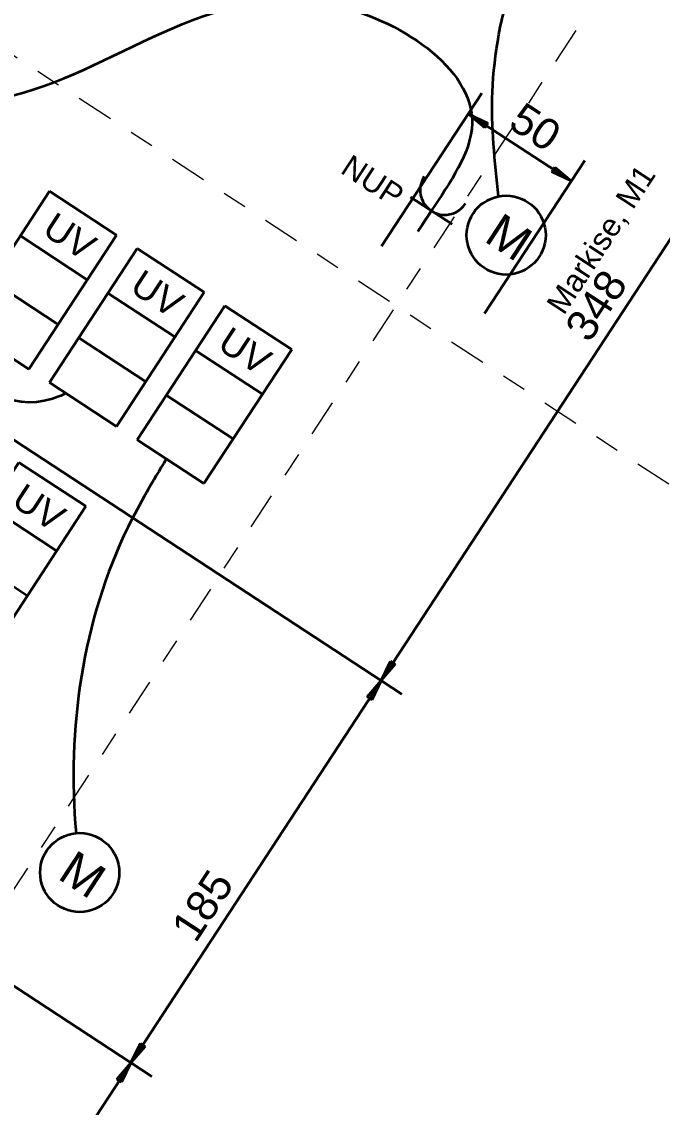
# Model space of a CAD drawing. Header units: metres. Extents: x 2696276 to 2696381, y 1245119 to 1245220.
# Drawn here: x 2696303.13 to 2696305.721, y 1245167.615 to 1245172.007 of the extents above; entities that cross this region are included whole.
import ezdxf

# ---------------------------------------------------------------- set-up
doc = ezdxf.new("R2010")
doc.units = ezdxf.units.M
doc.linetypes.add('000_hbf_Strichpunkt 3_1_1mm Achsen', pattern=[0.25, 0.15, -0.05, 0, -0.05])
for name, color, linetype, lineweight, true_color in [('011_232.51_Lichtinstallationen allgemein', 150, 'Continuous', 35, 0x0080ff), ('011_232.51_Lichtinstallationen allgemein_Deckenltg', 150, 'Continuous', 35, 0x0080ff), ('014_232.62_Storeninstallationen', 1, 'Continuous', 35, 0xff0000), ('014_232.62_Storeninstallationen_Deckenltg', 1, 'Continuous', 35, 0xff0000), ('0_232.51_Lichtinstallationen allgemein_Deckenltg', 150, 'Continuous', 35, 0x0080ff)]:
    doc.layers.add(name, color=color, linetype=linetype, lineweight=lineweight, true_color=true_color)
doc.layers.add('1_M01_Achsen.V', color=7, linetype='Continuous')
doc.layers.add('X_Mass', color=7, linetype='Continuous', lineweight=35)
doc.layers.add('X_Mass_Sperrzonen', color=7, linetype='Continuous', lineweight=35)
doc.styles.get("Standard").update_dxf_attribs({"font": 'arial.ttf'})

# ---------------------------------------------------------------- blocks, each defined once
blk = doc.blocks.new('0_232.51_Lichtinstallationen allgemein_Deckenltg-A0S2JCF073', base_point=(597.1, 131.96))
at = {"color": 0, "linetype": 'ByBlock', "lineweight": -2, "ltscale": 0.35}
blk.add_open_spline([(597.1, 302.51), (620.6, 278.87), (669.49, 229.67), (764.43, 203.12), (776.65, 147.92), (778.69, 131.96)], degree=3, knots=[0, 0, 0, 0, 100.469729, 209.110717, 257.370138, 257.370138, 257.370138, 257.370138], dxfattribs=at)
blk = doc.blocks.new('Maß-A0S2JCHG73', base_point=(438.39, 44.96))
at = {"color": 0, "linetype": 'ByBlock', "lineweight": -2, "ltscale": 0.35}
for p, q in [((910, 1405.75), (910, 44.96)), ((910, 306.81), (908.86, 315.48)), ((908.86, 315.48), (911.14, 315.48)), ((911.14, 315.48), (910, 306.81)), ((920, 306.81), (598.84, 306.81)), ((908.86, 298.13), (910, 306.81)), ((910, 306.81), (911.14, 298.13)), ((911.14, 298.13), (908.86, 298.13)), ((910, 121.96), (908.86, 130.64)), ((908.86, 130.64), (911.14, 130.64)), ((911.14, 130.64), (910, 121.96)), ((920, 121.96), (789.39, 121.96)), ((908.86, 113.29), (910, 121.96)), ((910, 121.96), (911.14, 113.29)), ((911.14, 113.29), (908.86, 113.29))]:
    blk.add_line(p, q, dxfattribs=at)
for points in [[(910, 306.81), (908.86, 315.48), (911.14, 315.48)], [(910, 306.81), (911.14, 298.13), (908.86, 298.13)], [(910, 121.96), (908.86, 130.64), (911.14, 130.64)], [(910, 121.96), (911.14, 113.29), (908.86, 113.29)]]:
    blk.add_solid(points, dxfattribs=at)
at = {"color": 0, "linetype": 'ByBlock', "lineweight": -2, "ltscale": 0.35, "char_height": 12.5, "attachment_point": 1, "rotation": 90}
for s, insert in [('{\\fArial;348}', (893.33, 466.86)), ('{\\fArial;185}', (893.06, 176.48))]:
    blk.add_mtext(s, dxfattribs=dict(at, insert=insert))
blk = doc.blocks.new('Gruppenzuleitung-A0S2JCIY73', base_point=(739, 235.62))
at = {"color": 0, "linetype": 'ByBlock', "lineweight": -2, "ltscale": 0.35}
for p, q in [((771.34, 300.42), (739, 300.42)), ((739, 300.42), (739, 235.62)), ((771.34, 235.62), (771.34, 300.42)), ((739, 278.82), (771.34, 278.82)), ((739, 257.22), (771.34, 257.22)), ((739, 235.62), (771.34, 235.62))]:
    blk.add_line(p, q, dxfattribs=at)
at = {"color": 0, "linetype": 'ByBlock', "lineweight": -2, "ltscale": 0.35, "insert": (745.34, 295.02), "char_height": 10.8, "attachment_point": 1}
blk.add_mtext('{\\fArial;UV}', dxfattribs=at)
blk = doc.blocks.new('Motor allgemein-A0S2JCQ073', base_point=(834.49, 159.04))
at = {"color": 0, "lineweight": -2}
blk.add_circle((850.49, 175.04), 16, dxfattribs=at)
at = {"color": 0, "lineweight": -2, "insert": (843.79, 182.04), "char_height": 14, "attachment_point": 1}
blk.add_mtext('{\\fArial;M}', dxfattribs=at)
blk = doc.blocks.new('0_232.62_Storeninstallationen_Deckenltg-A0S2JCSO73', base_point=(798.79, 496.72))
at = {"color": 0, "linetype": 'ByBlock', "lineweight": -2, "ltscale": 0.35}
blk.add_open_spline([(842.43, 496.72), (833.47, 507.69), (814.59, 530.79), (803.31, 558.81), (798.79, 573.75)], degree=3, knots=[0, 0, 0, 0, 42.319596, 89.12349, 89.12349, 89.12349, 89.12349], dxfattribs=at)
blk = doc.blocks.new('Maß-A0S2JD0073', base_point=(813.89, 453.96))
at = {"color": 7, "linetype": 'ByBlock', "lineweight": -2, "ltscale": 0.35, "true_color": 0xffffff}
for p, q in [((813.89, 528), (813.89, 453.96)), ((863.72, 528), (863.72, 453.96)), ((813.89, 518), (822.57, 519.14)), ((822.57, 519.14), (822.57, 516.86)), ((855.05, 516.86), (855.05, 519.14)), ((855.05, 519.14), (863.72, 518)), ((813.89, 518), (863.72, 518)), ((822.57, 516.86), (813.89, 518)), ((863.72, 518), (855.05, 516.86))]:
    blk.add_line(p, q, dxfattribs=at)
for points in [[(813.89, 518), (822.57, 519.14), (822.57, 516.86)], [(863.72, 518), (855.05, 516.86), (855.05, 519.14)]]:
    blk.add_solid(points, dxfattribs=at)
at = {"color": 7, "linetype": 'ByBlock', "lineweight": -2, "ltscale": 0.35, "true_color": 0xffffff, "insert": (829.87, 534.67), "char_height": 12.5, "attachment_point": 1}
blk.add_mtext('{\\fArial;50}', dxfattribs=at)
blk = doc.blocks.new('0_232.51_Lichtinstallationen allgemein_Deckenltg-A0S2JD3W73', base_point=(407.89, 362.32))
at = {"color": 0, "linetype": 'ByBlock', "lineweight": -2, "ltscale": 0.35}
blk.add_open_spline([(689.36, 366.29), (671.3, 366.03), (627.84, 365.39), (548.82, 357.56), (475.89, 380.63), (425.04, 385.61), (409.11, 385.66), (407.89, 385.66)], degree=3, knots=[0, 0, 0, 0, 54.25673, 130.574398, 235.593828, 279.74243, 283.391006, 283.391006, 283.391006, 283.391006], dxfattribs=at)
blk = doc.blocks.new('0_232.62_Storeninstallationen_Deckenltg-A0S2JD6A73', base_point=(788.11, 187.57))
at = {"color": 0, "linetype": 'ByBlock', "lineweight": -2, "ltscale": 0.35}
blk.add_open_spline([(788.11, 334.22), (788.54, 323.74), (790.7, 271.37), (814.48, 220.4), (840.54, 187.57)], degree=3, knots=[0, 0, 0, 0, 31.453086, 157.209111, 157.209111, 157.209111, 157.209111], dxfattribs=at)
blk = doc.blocks.new('0_232.51_Lichtinstallationen allgemein_Deckenltg-A0S2JD6Q73', base_point=(443.63, 131.96))
at = {"color": 0, "linetype": 'ByBlock', "lineweight": -2, "ltscale": 0.35}
blk.add_open_spline([(443.63, 337.1), (449.1, 334.71), (495.41, 314.45), (559.4, 248.57), (668.25, 227.36), (748.23, 191.38), (769.99, 148.17), (776.24, 131.96)], degree=3, knots=[0, 0, 0, 0, 17.898549, 151.512526, 260.831199, 348.048177, 400.164159, 400.164159, 400.164159, 400.164159], dxfattribs=at)
blk = doc.blocks.new('Motor allgemein-A0S2JDEO73', base_point=(837.62, 469.28))
at = {"color": 0, "lineweight": -2}
blk.add_circle((853.62, 485.28), 16, dxfattribs=at)
at = {"color": 0, "lineweight": -2, "insert": (846.92, 492.28), "char_height": 14, "attachment_point": 1}
blk.add_mtext('{\\fArial;M}', dxfattribs=at)
blk = doc.blocks.new('0_232.51_Lichtinstallationen allgemein_Deckenltg-A0S2JDFY73', base_point=(407.89, 380.02))
at = {"color": 0, "linetype": 'ByBlock', "lineweight": -2, "ltscale": 0.35}
blk.add_open_spline([(407.89, 412.12), (414.17, 410.03), (438.27, 401.98), (492.74, 379.9), (574.33, 375.81), (678.91, 420.94), (701.53, 534.82), (824.64, 534.73), (822.83, 486.38), (822.88, 470.25), (822.89, 466.96)], degree=3, knots=[0, 0, 0, 0, 19.843618, 76.259906, 175.700742, 257.734432, 395.532817, 470.178555, 509.1643, 519.1643, 519.1643, 519.1643, 519.1643], dxfattribs=at)
blk = doc.blocks.new('Gruppenzuleitung-A0S2JDIQ73', base_point=(774.04, 334.22))
at = {"color": 0, "linetype": 'ByBlock', "lineweight": -2, "ltscale": 0.35}
for p, q in [((806.38, 399.02), (774.04, 399.02)), ((774.04, 399.02), (774.04, 334.22)), ((806.38, 334.22), (806.38, 399.02)), ((774.04, 377.42), (806.38, 377.42)), ((774.04, 355.82), (806.38, 355.82)), ((774.04, 334.22), (806.38, 334.22))]:
    blk.add_line(p, q, dxfattribs=at)
at = {"color": 0, "linetype": 'ByBlock', "lineweight": -2, "ltscale": 0.35, "insert": (780.37, 393.62), "char_height": 10.8, "attachment_point": 1}
blk.add_mtext('{\\fArial;UV}', dxfattribs=at)
blk = doc.blocks.new('0_232.62_Storeninstallationen_Deckenltg-A0S2JDOM73', base_point=(416.67, 317.34))
at = {"color": 0, "linetype": 'ByBlock', "lineweight": -2, "ltscale": 0.35}
blk.add_open_spline([(739.81, 334.22), (737.97, 331.6), (725.77, 314.18), (675.47, 320.7), (584.06, 310.58), (511.77, 369.86), (427.96, 374.02), (418.62, 356.31), (416.67, 350.67)], degree=3, knots=[0, 0, 0, 0, 9.399092, 62.42056, 126.960179, 290.474981, 326.966296, 344.878722, 344.878722, 344.878722, 344.878722], dxfattribs=at)
blk = doc.blocks.new('Gruppenzuleitung-A0S2JDTY73', base_point=(689.36, 334.22))
at = {"color": 0, "linetype": 'ByBlock', "lineweight": -2, "ltscale": 0.35}
for p, q in [((721.7, 399.02), (689.36, 399.02)), ((689.36, 399.02), (689.36, 334.22)), ((721.7, 334.22), (721.7, 399.02)), ((689.36, 377.42), (721.7, 377.42)), ((689.36, 355.82), (721.7, 355.82)), ((689.36, 334.22), (721.7, 334.22))]:
    blk.add_line(p, q, dxfattribs=at)
at = {"color": 0, "linetype": 'ByBlock', "lineweight": -2, "ltscale": 0.35, "insert": (695.69, 393.62), "char_height": 10.8, "attachment_point": 1}
blk.add_mtext('{\\fArial;UV}', dxfattribs=at)
blk = doc.blocks.new('Gruppenzuleitung-A0S2JDWO73', base_point=(731.7, 334.22))
at = {"color": 0, "linetype": 'ByBlock', "lineweight": -2, "ltscale": 0.35}
for p, q in [((764.04, 399.02), (731.7, 399.02)), ((731.7, 399.02), (731.7, 334.22)), ((764.04, 334.22), (764.04, 399.02)), ((731.7, 377.42), (764.04, 377.42)), ((731.7, 355.82), (764.04, 355.82)), ((731.7, 334.22), (764.04, 334.22))]:
    blk.add_line(p, q, dxfattribs=at)
at = {"color": 0, "linetype": 'ByBlock', "lineweight": -2, "ltscale": 0.35, "insert": (738.03, 393.62), "char_height": 10.8, "attachment_point": 1}
blk.add_mtext('{\\fArial;UV}', dxfattribs=at)
blk = doc.blocks.new('T13 NUP-A0S2JDXA73', base_point=(812.89, 466.96))
at = {"color": 0, "lineweight": -2}
for p, q in [((832.89, 476.96), (812.89, 476.96)), ((822.89, 476.96), (822.89, 466.96))]:
    blk.add_line(p, q, dxfattribs=at)
blk.add_ellipse((822.89, 486.96), major_axis=(-10, 0), ratio=1, start_param=0, end_param=3.141593, dxfattribs=at)
blk = doc.blocks.new('A$C4181af03')
at = {"layer": '1_M01_Achsen.V', "color": 7, "linetype": '000_hbf_Strichpunkt 3_1_1mm Achsen', "lineweight": 13}
for p, q in [((8.3189, 17.8496), (8.3189, -15.1504)), ((8.3189, 17.8496), (8.3189, -15.1504)), ((9.6389, 4.3696), (-9.3611, 4.3696)), ((9.6389, 4.3696), (-9.3611, 4.3696))]:
    blk.add_line(p, q, dxfattribs=at)
blk = doc.blocks.new('A$Ccc2696ef')
blk.add_blockref('A$C4181af03', (0, 0))

msp = doc.modelspace()

# ---------------------------------------------------------------- block references
at = {"rotation": 326.8000002754653}
msp.add_blockref('A$Ccc2696ef', (2696295.2894, 1245171.7568), dxfattribs=at)
at = {"layer": '011_232.51_Lichtinstallationen allgemein', "linetype": 'Continuous', "ltscale": 0.35, "xscale": 0.01, "yscale": 0.01, "zscale": 0.01, "rotation": 326.8000002754653}
msp.add_blockref('T13 NUP-A0S2JDXA73', (2696304.6483, 1245171.2131), dxfattribs=at)
at = {"layer": '011_232.51_Lichtinstallationen allgemein_Deckenltg', "ltscale": 0.35, "xscale": 0.01, "yscale": 0.01, "zscale": 0.01, "rotation": 326.8000002754653}
for name, p in [('0_232.51_Lichtinstallationen allgemein_Deckenltg-A0S2JDFY73', (2696300.7833, 1245172.7032)), ('0_232.51_Lichtinstallationen allgemein_Deckenltg-A0S2JD3W73', (2696300.6864, 1245172.5551)), ('0_232.51_Lichtinstallationen allgemein_Deckenltg-A0S2JD6Q73', (2696299.7242, 1245170.4319)), ('0_232.51_Lichtinstallationen allgemein_Deckenltg-A0S2JCF073', (2696301.0083, 1245169.5915))]:
    msp.add_blockref(name, p, dxfattribs=at)
at = {"layer": '014_232.62_Storeninstallationen', "linetype": 'Continuous', "ltscale": 0.35, "xscale": 0.01, "yscale": 0.01, "zscale": 0.01, "rotation": 326.8000002754653}
for name, p in [('Motor allgemein-A0S2JDEO73', (2696304.8679, 1245171.0971)), ('Motor allgemein-A0S2JCQ073', (2696303.143, 1245168.5182))]:
    msp.add_blockref(name, p, dxfattribs=at)
at = {"layer": '014_232.62_Storeninstallationen_Deckenltg', "ltscale": 0.35, "xscale": 0.01, "yscale": 0.01, "zscale": 0.01, "rotation": 326.8000002754653}
for name, p in [('0_232.62_Storeninstallationen_Deckenltg-A0S2JDOM73', (2696300.5135, 1245172.1307)), ('0_232.62_Storeninstallationen_Deckenltg-A0S2JCSO73', (2696304.6933, 1245171.5394)), ('Gruppenzuleitung-A0S2JDWO73', (2696303.2421, 1245170.5469)), ('Gruppenzuleitung-A0S2JDIQ73', (2696303.5964, 1245170.3151)), ('0_232.62_Storeninstallationen_Deckenltg-A0S2JD6A73', (2696302.9111, 1245169.0109))]:
    msp.add_blockref(name, p, dxfattribs=at)
at = {"layer": '0_232.51_Lichtinstallationen allgemein_Deckenltg', "ltscale": 0.35, "xscale": 0.01, "yscale": 0.01, "zscale": 0.01, "rotation": 326.8000002754653}
for name, p in [('Gruppenzuleitung-A0S2JDTY73', (2696302.8878, 1245170.7788)), ('Gruppenzuleitung-A0S2JCIY73', (2696302.7633, 1245169.6819))]:
    msp.add_blockref(name, p, dxfattribs=at)
at = {"layer": 'X_Mass', "ltscale": 0.35, "xscale": 0.01, "yscale": 0.01, "zscale": 0.01, "rotation": 326.8000002754653}
msp.add_blockref('Maß-A0S2JCHG73', (2696299.2039, 1245169.7326), dxfattribs=at)
at = {"layer": 'X_Mass_Sperrzonen', "color": 0, "ltscale": 0.35, "xscale": 0.01, "yscale": 0.01, "zscale": 0.01, "rotation": 326.8000002754653}
msp.add_blockref('Maß-A0S2JD0073', (2696304.5855, 1245171.0989), dxfattribs=at)

# ---------------------------------------------------------------- texts
at = {"layer": '011_232.51_Lichtinstallationen allgemein', "linetype": 'Continuous', "ltscale": 0.35, "insert": (2696304.5744, 1245171.401, 19), "char_height": 0.09, "attachment_point": 2, "rotation": 326.8, "line_spacing_factor": 1.002}
msp.add_mtext('{\\fArial;NUP}', dxfattribs=at)
at = {"layer": '014_232.62_Storeninstallationen', "linetype": 'Continuous', "ltscale": 0.35, "insert": (2696305.435, 1245171.1514, 19), "char_height": 0.09, "attachment_point": 2, "rotation": 56.8, "line_spacing_factor": 1.002}
msp.add_mtext('{\\fArial;Markise, M1}', dxfattribs=at)

doc.saveas('drawing.dxf')
